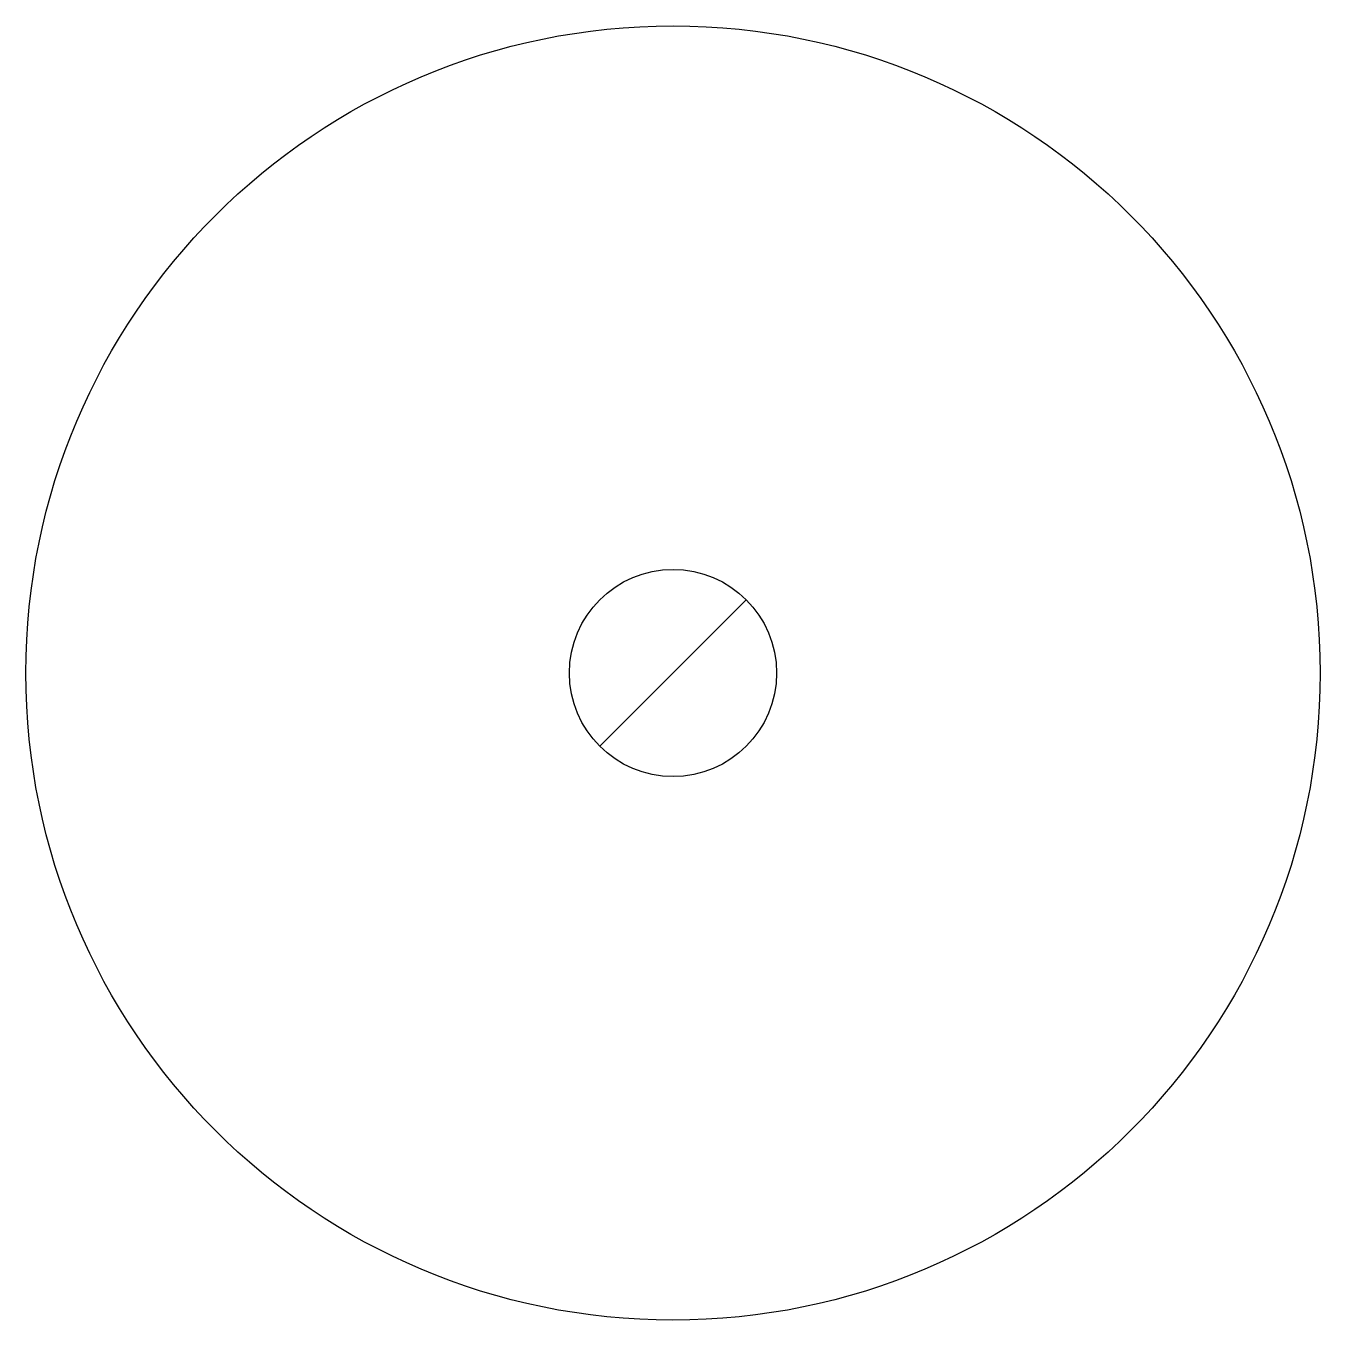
# Model space of a CAD drawing. Header units: metres. Extents: x -0.5 to 0.5, y -0.5 to 0.5.
import ezdxf

# ---------------------------------------------------------------- set-up
doc = ezdxf.new("R2010")
doc.units = ezdxf.units.M

msp = doc.modelspace()

# ---------------------------------------------------------------- hatches: boundary and pattern name
h = msp.add_hatch()
h.set_pattern_fill('SOLID')
edge = h.paths.add_edge_path()
edge.add_arc((0, 0), 0.08, 0, 360)

# ---------------------------------------------------------------- linework, layer by layer
for radius in [0.5, 0.08]:
    msp.add_circle((0, 0), radius)

doc.saveas('drawing.dxf')
